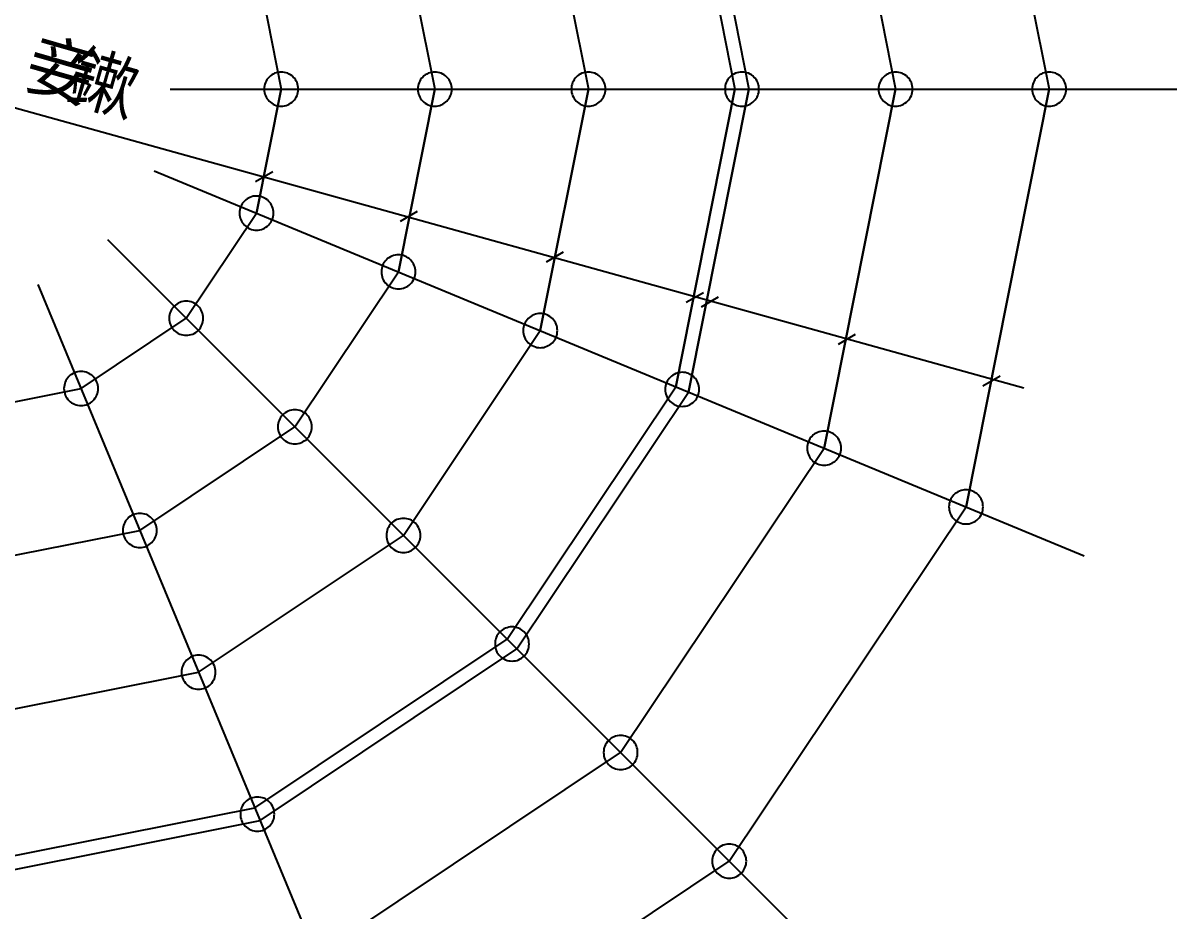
# Model space of a CAD drawing. Header units: metres. Extents: x 0 to 420, y 0 to 297.
# Drawn here: x 154.5 to 254.1, y 100.7 to 177.4 of the extents above; entities that cross this region are included whole.
import ezdxf

# ---------------------------------------------------------------- set-up
doc = ezdxf.new("R2010")
doc.units = ezdxf.units.M

msp = doc.modelspace()

# ---------------------------------------------------------------- linework, layer by layer
for p, q in [((235.92, 207.73), (243.09, 171.66)), ((223.67, 202.66), (229.84, 171.66)), ((210.87, 197.36), (215.98, 171.66)), ((211.98, 197.82), (217.18, 171.66)), ((199.18, 192.51), (203.33, 171.66)), ((186.93, 187.44), (190.07, 171.66)), ((174.69, 182.37), (176.82, 171.66)), ((140.91, 173.63), (240.91, 145.88)), ((167.22, 171.66), (254.12, 171.66)), ((174.69, 160.95), (176.82, 171.66)), ((176.82, 171.66), (174.69, 160.95)), ((186.93, 155.88), (190.07, 171.66)), ((190.07, 171.66), (186.93, 155.88)), ((199.18, 150.81), (203.33, 171.66)), ((203.33, 171.66), (199.18, 150.81)), ((210.87, 145.96), (215.98, 171.66)), ((215.98, 171.66), (210.87, 145.96)), ((211.98, 145.5), (217.18, 171.66)), ((217.18, 171.66), (211.98, 145.5)), ((223.67, 140.66), (229.84, 171.66)), ((229.84, 171.66), (223.67, 140.66)), ((235.92, 135.59), (243.09, 171.66)), ((243.09, 171.66), (235.92, 135.59)), ((165.85, 164.61), (246.11, 131.37)), ((176.1, 164.52), (174.6, 163.66)), ((168.62, 151.87), (174.69, 160.95)), ((188.56, 161.1), (187.07, 160.24)), ((161.83, 158.67), (223.28, 97.21)), ((201.16, 157.58), (199.67, 156.73)), ((177.99, 142.5), (186.93, 155.88)), ((155.82, 154.78), (189.13, 74.38)), ((155.82, 154.78), (189.13, 74.38)), ((213.27, 154.08), (211.78, 153.22)), ((214.54, 153.69), (213.05, 152.83)), ((159.54, 145.81), (168.62, 151.87)), ((187.37, 133.13), (199.18, 150.81)), ((226.36, 150.48), (224.87, 149.62)), ((238.86, 146.88), (237.37, 146.02)), ((148.83, 143.68), (159.54, 145.81)), ((196.31, 124.18), (210.87, 145.96)), ((197.16, 123.33), (211.98, 145.5)), ((164.61, 133.56), (177.99, 142.5)), ((206.11, 114.38), (223.67, 140.66)), ((215.48, 105.01), (235.92, 135.59)), ((148.83, 130.42), (164.61, 133.56)), ((169.69, 121.31), (187.37, 133.13)), ((174.53, 109.62), (196.31, 124.18)), ((174.99, 108.51), (197.16, 123.33)), ((148.83, 117.17), (169.69, 121.31)), ((179.83, 96.82), (206.11, 114.38)), ((148.83, 104.51), (174.53, 109.62)), ((148.83, 103.31), (174.99, 108.51)), ((184.9, 84.58), (215.48, 105.01))]:
    msp.add_line(p, q)
for points in [[(178.29, 171.66), (178.28, 171.8), (178.26, 171.95), (178.22, 172.09), (178.18, 172.22), (178.11, 172.35), (178.04, 172.48), (177.95, 172.59), (177.86, 172.7), (177.75, 172.8), (177.63, 172.88), (177.51, 172.96), (177.38, 173.02), (177.24, 173.07), (177.1, 173.1), (176.96, 173.13), (176.82, 173.13), (176.67, 173.13), (176.53, 173.1), (176.39, 173.07), (176.25, 173.02), (176.12, 172.96), (176, 172.88), (175.88, 172.8), (175.77, 172.7), (175.68, 172.59), (175.59, 172.48), (175.52, 172.35), (175.45, 172.22), (175.41, 172.09), (175.37, 171.95), (175.35, 171.8), (175.34, 171.66), (175.35, 171.52), (175.37, 171.37), (175.41, 171.23), (175.45, 171.1), (175.52, 170.97), (175.59, 170.84), (175.68, 170.73), (175.77, 170.62), (175.88, 170.52), (176, 170.44), (176.12, 170.36), (176.25, 170.3), (176.39, 170.25), (176.53, 170.22), (176.67, 170.19), (176.82, 170.19), (176.96, 170.19), (177.1, 170.22), (177.24, 170.25), (177.38, 170.3), (177.51, 170.36), (177.63, 170.44), (177.75, 170.52), (177.86, 170.62), (177.95, 170.73), (178.04, 170.84), (178.11, 170.97), (178.18, 171.1), (178.22, 171.23), (178.26, 171.37), (178.28, 171.52), (178.29, 171.66)], [(191.54, 171.66), (191.54, 171.8), (191.52, 171.95), (191.48, 172.09), (191.43, 172.22), (191.37, 172.35), (191.3, 172.48), (191.21, 172.59), (191.11, 172.7), (191.01, 172.8), (190.89, 172.88), (190.76, 172.96), (190.63, 173.02), (190.5, 173.07), (190.36, 173.1), (190.22, 173.13), (190.07, 173.13), (189.93, 173.13), (189.78, 173.1), (189.64, 173.07), (189.51, 173.02), (189.38, 172.96), (189.25, 172.88), (189.14, 172.8), (189.03, 172.7), (188.93, 172.59), (188.85, 172.48), (188.77, 172.35), (188.71, 172.22), (188.66, 172.09), (188.63, 171.95), (188.6, 171.8), (188.6, 171.66), (188.6, 171.52), (188.63, 171.37), (188.66, 171.23), (188.71, 171.1), (188.77, 170.97), (188.85, 170.84), (188.93, 170.73), (189.03, 170.62), (189.14, 170.52), (189.25, 170.44), (189.38, 170.36), (189.51, 170.3), (189.64, 170.25), (189.78, 170.22), (189.93, 170.19), (190.07, 170.19), (190.22, 170.19), (190.36, 170.22), (190.5, 170.25), (190.63, 170.3), (190.76, 170.36), (190.89, 170.44), (191.01, 170.52), (191.11, 170.62), (191.21, 170.73), (191.3, 170.84), (191.37, 170.97), (191.43, 171.1), (191.48, 171.23), (191.52, 171.37), (191.54, 171.52), (191.54, 171.66)], [(204.8, 171.66), (204.79, 171.8), (204.77, 171.95), (204.74, 172.09), (204.69, 172.22), (204.62, 172.35), (204.55, 172.48), (204.46, 172.59), (204.37, 172.7), (204.26, 172.8), (204.14, 172.88), (204.02, 172.96), (203.89, 173.02), (203.75, 173.07), (203.61, 173.1), (203.47, 173.13), (203.33, 173.13), (203.18, 173.13), (203.04, 173.1), (202.9, 173.07), (202.76, 173.02), (202.63, 172.96), (202.51, 172.88), (202.39, 172.8), (202.28, 172.7), (202.19, 172.59), (202.1, 172.48), (202.03, 172.35), (201.97, 172.22), (201.92, 172.09), (201.88, 171.95), (201.86, 171.8), (201.85, 171.66), (201.86, 171.52), (201.88, 171.37), (201.92, 171.23), (201.97, 171.1), (202.03, 170.97), (202.1, 170.84), (202.19, 170.73), (202.28, 170.62), (202.39, 170.52), (202.51, 170.44), (202.63, 170.36), (202.76, 170.3), (202.9, 170.25), (203.04, 170.22), (203.18, 170.19), (203.33, 170.19), (203.47, 170.19), (203.61, 170.22), (203.75, 170.25), (203.89, 170.3), (204.02, 170.36), (204.14, 170.44), (204.26, 170.52), (204.37, 170.62), (204.46, 170.73), (204.55, 170.84), (204.62, 170.97), (204.69, 171.1), (204.74, 171.23), (204.77, 171.37), (204.79, 171.52), (204.8, 171.66)], [(218.05, 171.66), (218.05, 171.8), (218.03, 171.95), (217.99, 172.09), (217.94, 172.22), (217.88, 172.35), (217.81, 172.48), (217.72, 172.59), (217.62, 172.7), (217.52, 172.8), (217.4, 172.88), (217.28, 172.96), (217.14, 173.02), (217.01, 173.07), (216.87, 173.1), (216.73, 173.13), (216.58, 173.13), (216.44, 173.13), (216.29, 173.1), (216.15, 173.07), (216.02, 173.02), (215.89, 172.96), (215.76, 172.88), (215.65, 172.8), (215.54, 172.7), (215.44, 172.59), (215.36, 172.48), (215.28, 172.35), (215.22, 172.22), (215.17, 172.09), (215.14, 171.95), (215.12, 171.8), (215.11, 171.66), (215.12, 171.52), (215.14, 171.37), (215.17, 171.23), (215.22, 171.1), (215.28, 170.97), (215.36, 170.84), (215.44, 170.73), (215.54, 170.62), (215.65, 170.52), (215.76, 170.44), (215.89, 170.36), (216.02, 170.3), (216.15, 170.25), (216.29, 170.22), (216.44, 170.19), (216.58, 170.19), (216.73, 170.19), (216.87, 170.22), (217.01, 170.25), (217.14, 170.3), (217.28, 170.36), (217.4, 170.44), (217.52, 170.52), (217.62, 170.62), (217.72, 170.73), (217.81, 170.84), (217.88, 170.97), (217.94, 171.1), (217.99, 171.23), (218.03, 171.37), (218.05, 171.52), (218.05, 171.66)], [(231.31, 171.66), (231.3, 171.8), (231.28, 171.95), (231.25, 172.09), (231.2, 172.22), (231.14, 172.35), (231.06, 172.48), (230.97, 172.59), (230.88, 172.7), (230.77, 172.8), (230.65, 172.88), (230.53, 172.96), (230.4, 173.02), (230.26, 173.07), (230.12, 173.1), (229.98, 173.13), (229.84, 173.13), (229.69, 173.13), (229.55, 173.1), (229.41, 173.07), (229.27, 173.02), (229.14, 172.96), (229.02, 172.88), (228.9, 172.8), (228.79, 172.7), (228.7, 172.59), (228.61, 172.48), (228.54, 172.35), (228.48, 172.22), (228.43, 172.09), (228.39, 171.95), (228.37, 171.8), (228.36, 171.66), (228.37, 171.52), (228.39, 171.37), (228.43, 171.23), (228.48, 171.1), (228.54, 170.97), (228.61, 170.84), (228.7, 170.73), (228.79, 170.62), (228.9, 170.52), (229.02, 170.44), (229.14, 170.36), (229.27, 170.3), (229.41, 170.25), (229.55, 170.22), (229.69, 170.19), (229.84, 170.19), (229.98, 170.19), (230.12, 170.22), (230.26, 170.25), (230.4, 170.3), (230.53, 170.36), (230.65, 170.44), (230.77, 170.52), (230.88, 170.62), (230.97, 170.73), (231.06, 170.84), (231.14, 170.97), (231.2, 171.1), (231.25, 171.23), (231.28, 171.37), (231.3, 171.52), (231.31, 171.66)], [(244.56, 171.66), (244.56, 171.8), (244.54, 171.95), (244.5, 172.09), (244.45, 172.22), (244.39, 172.35), (244.32, 172.48), (244.23, 172.59), (244.13, 172.7), (244.03, 172.8), (243.91, 172.88), (243.79, 172.96), (243.66, 173.02), (243.52, 173.07), (243.38, 173.1), (243.24, 173.13), (243.09, 173.13), (242.95, 173.13), (242.8, 173.1), (242.66, 173.07), (242.53, 173.02), (242.4, 172.96), (242.27, 172.88), (242.16, 172.8), (242.05, 172.7), (241.95, 172.59), (241.87, 172.48), (241.79, 172.35), (241.73, 172.22), (241.68, 172.09), (241.65, 171.95), (241.63, 171.8), (241.62, 171.66), (241.63, 171.52), (241.65, 171.37), (241.68, 171.23), (241.73, 171.1), (241.79, 170.97), (241.87, 170.84), (241.95, 170.73), (242.05, 170.62), (242.16, 170.52), (242.27, 170.44), (242.4, 170.36), (242.53, 170.3), (242.66, 170.25), (242.8, 170.22), (242.95, 170.19), (243.09, 170.19), (243.24, 170.19), (243.38, 170.22), (243.52, 170.25), (243.66, 170.3), (243.79, 170.36), (243.91, 170.44), (244.03, 170.52), (244.13, 170.62), (244.23, 170.73), (244.32, 170.84), (244.39, 170.97), (244.45, 171.1), (244.5, 171.23), (244.54, 171.37), (244.56, 171.52), (244.56, 171.66)], [(176.16, 160.95), (176.15, 161.1), (176.13, 161.24), (176.09, 161.38), (176.05, 161.51), (175.98, 161.65), (175.91, 161.77), (175.82, 161.89), (175.73, 161.99), (175.62, 162.09), (175.5, 162.18), (175.38, 162.25), (175.25, 162.31), (175.11, 162.36), (174.97, 162.4), (174.83, 162.42), (174.69, 162.42), (174.54, 162.42), (174.4, 162.4), (174.26, 162.36), (174.12, 162.31), (173.99, 162.25), (173.87, 162.18), (173.75, 162.09), (173.64, 161.99), (173.55, 161.89), (173.46, 161.77), (173.39, 161.65), (173.32, 161.51), (173.28, 161.38), (173.24, 161.24), (173.22, 161.1), (173.21, 160.95), (173.22, 160.81), (173.24, 160.66), (173.28, 160.52), (173.32, 160.39), (173.39, 160.26), (173.46, 160.13), (173.55, 160.02), (173.64, 159.91), (173.75, 159.81), (173.87, 159.73), (173.99, 159.65), (174.12, 159.59), (174.26, 159.54), (174.4, 159.51), (174.54, 159.49), (174.69, 159.48), (174.83, 159.49), (174.97, 159.51), (175.11, 159.54), (175.25, 159.59), (175.38, 159.65), (175.5, 159.73), (175.62, 159.81), (175.73, 159.91), (175.82, 160.02), (175.91, 160.13), (175.98, 160.26), (176.05, 160.39), (176.09, 160.52), (176.13, 160.66), (176.15, 160.81), (176.16, 160.95)], [(188.4, 155.88), (188.4, 156.02), (188.38, 156.17), (188.34, 156.31), (188.29, 156.44), (188.23, 156.57), (188.16, 156.7), (188.07, 156.81), (187.97, 156.92), (187.87, 157.02), (187.75, 157.1), (187.63, 157.18), (187.5, 157.24), (187.36, 157.29), (187.22, 157.32), (187.08, 157.34), (186.93, 157.35), (186.79, 157.34), (186.64, 157.32), (186.5, 157.29), (186.37, 157.24), (186.24, 157.18), (186.11, 157.1), (186, 157.02), (185.89, 156.92), (185.79, 156.81), (185.71, 156.7), (185.63, 156.57), (185.57, 156.44), (185.52, 156.31), (185.49, 156.17), (185.47, 156.02), (185.46, 155.88), (185.47, 155.73), (185.49, 155.59), (185.52, 155.45), (185.57, 155.31), (185.63, 155.18), (185.71, 155.06), (185.79, 154.94), (185.89, 154.84), (186, 154.74), (186.11, 154.65), (186.24, 154.58), (186.37, 154.52), (186.5, 154.47), (186.64, 154.43), (186.79, 154.41), (186.93, 154.41), (187.08, 154.41), (187.22, 154.43), (187.36, 154.47), (187.5, 154.52), (187.63, 154.58), (187.75, 154.65), (187.87, 154.74), (187.97, 154.84), (188.07, 154.94), (188.16, 155.06), (188.23, 155.18), (188.29, 155.31), (188.34, 155.45), (188.38, 155.59), (188.4, 155.73), (188.4, 155.88)], [(188.4, 155.88), (188.4, 156.02), (188.38, 156.17), (188.34, 156.31), (188.29, 156.44), (188.23, 156.57), (188.16, 156.7), (188.07, 156.81), (187.97, 156.92), (187.87, 157.02), (187.75, 157.1), (187.63, 157.18), (187.5, 157.24), (187.36, 157.29), (187.22, 157.32), (187.08, 157.34), (186.93, 157.35), (186.79, 157.34), (186.64, 157.32), (186.5, 157.29), (186.37, 157.24), (186.24, 157.18), (186.11, 157.1), (186, 157.02), (185.89, 156.92), (185.79, 156.81), (185.71, 156.7), (185.63, 156.57), (185.57, 156.44), (185.52, 156.31), (185.49, 156.17), (185.47, 156.02), (185.46, 155.88), (185.47, 155.73), (185.49, 155.59), (185.52, 155.45), (185.57, 155.31), (185.63, 155.18), (185.71, 155.06), (185.79, 154.94), (185.89, 154.84), (186, 154.74), (186.11, 154.65), (186.24, 154.58), (186.37, 154.52), (186.5, 154.47), (186.64, 154.43), (186.79, 154.41), (186.93, 154.41), (187.08, 154.41), (187.22, 154.43), (187.36, 154.47), (187.5, 154.52), (187.63, 154.58), (187.75, 154.65), (187.87, 154.74), (187.97, 154.84), (188.07, 154.94), (188.16, 155.06), (188.23, 155.18), (188.29, 155.31), (188.34, 155.45), (188.38, 155.59), (188.4, 155.73), (188.4, 155.88)], [(188.4, 155.88), (188.4, 156.02), (188.38, 156.17), (188.34, 156.31), (188.29, 156.44), (188.23, 156.57), (188.16, 156.7), (188.07, 156.81), (187.97, 156.92), (187.87, 157.02), (187.75, 157.1), (187.63, 157.18), (187.5, 157.24), (187.36, 157.29), (187.22, 157.32), (187.08, 157.34), (186.93, 157.35), (186.79, 157.34), (186.64, 157.32), (186.5, 157.29), (186.37, 157.24), (186.24, 157.18), (186.11, 157.1), (186, 157.02), (185.89, 156.92), (185.79, 156.81), (185.71, 156.7), (185.63, 156.57), (185.57, 156.44), (185.52, 156.31), (185.49, 156.17), (185.47, 156.02), (185.46, 155.88), (185.47, 155.73), (185.49, 155.59), (185.52, 155.45), (185.57, 155.31), (185.63, 155.18), (185.71, 155.06), (185.79, 154.94), (185.89, 154.84), (186, 154.74), (186.11, 154.65), (186.24, 154.58), (186.37, 154.52), (186.5, 154.47), (186.64, 154.43), (186.79, 154.41), (186.93, 154.41), (187.08, 154.41), (187.22, 154.43), (187.36, 154.47), (187.5, 154.52), (187.63, 154.58), (187.75, 154.65), (187.87, 154.74), (187.97, 154.84), (188.07, 154.94), (188.16, 155.06), (188.23, 155.18), (188.29, 155.31), (188.34, 155.45), (188.38, 155.59), (188.4, 155.73), (188.4, 155.88)], [(170.09, 151.87), (170.09, 152.02), (170.06, 152.16), (170.03, 152.3), (169.98, 152.44), (169.92, 152.57), (169.84, 152.69), (169.76, 152.81), (169.66, 152.91), (169.55, 153.01), (169.44, 153.1), (169.31, 153.17), (169.18, 153.23), (169.05, 153.28), (168.91, 153.32), (168.76, 153.34), (168.62, 153.35), (168.48, 153.34), (168.33, 153.32), (168.19, 153.28), (168.06, 153.23), (167.93, 153.17), (167.8, 153.1), (167.69, 153.01), (167.58, 152.91), (167.48, 152.81), (167.39, 152.69), (167.32, 152.57), (167.26, 152.44), (167.21, 152.3), (167.17, 152.16), (167.15, 152.02), (167.15, 151.87), (167.15, 151.73), (167.17, 151.59), (167.21, 151.44), (167.26, 151.31), (167.32, 151.18), (167.39, 151.05), (167.48, 150.94), (167.58, 150.83), (167.69, 150.73), (167.8, 150.65), (167.93, 150.57), (168.06, 150.51), (168.19, 150.46), (168.33, 150.43), (168.48, 150.41), (168.62, 150.4), (168.76, 150.41), (168.91, 150.43), (169.05, 150.46), (169.18, 150.51), (169.31, 150.57), (169.44, 150.65), (169.55, 150.73), (169.66, 150.83), (169.76, 150.94), (169.84, 151.05), (169.92, 151.18), (169.98, 151.31), (170.03, 151.44), (170.06, 151.59), (170.09, 151.73), (170.09, 151.87)], [(200.65, 150.81), (200.64, 150.95), (200.62, 151.09), (200.59, 151.23), (200.54, 151.37), (200.48, 151.5), (200.4, 151.62), (200.32, 151.74), (200.22, 151.85), (200.11, 151.94), (200, 152.03), (199.87, 152.1), (199.74, 152.17), (199.61, 152.22), (199.47, 152.25), (199.32, 152.27), (199.18, 152.28), (199.03, 152.27), (198.89, 152.25), (198.75, 152.22), (198.61, 152.17), (198.48, 152.1), (198.36, 152.03), (198.24, 151.94), (198.14, 151.85), (198.04, 151.74), (197.95, 151.62), (197.88, 151.5), (197.82, 151.37), (197.77, 151.23), (197.73, 151.09), (197.71, 150.95), (197.7, 150.81), (197.71, 150.66), (197.73, 150.52), (197.77, 150.38), (197.82, 150.24), (197.88, 150.11), (197.95, 149.99), (198.04, 149.87), (198.14, 149.76), (198.24, 149.67), (198.36, 149.58), (198.48, 149.51), (198.61, 149.45), (198.75, 149.4), (198.89, 149.36), (199.03, 149.34), (199.18, 149.33), (199.32, 149.34), (199.47, 149.36), (199.61, 149.4), (199.74, 149.45), (199.87, 149.51), (200, 149.58), (200.11, 149.67), (200.22, 149.76), (200.32, 149.87), (200.4, 149.99), (200.48, 150.11), (200.54, 150.24), (200.59, 150.38), (200.62, 150.52), (200.64, 150.66), (200.65, 150.81)], [(200.65, 150.81), (200.64, 150.95), (200.62, 151.09), (200.59, 151.23), (200.54, 151.37), (200.48, 151.5), (200.4, 151.62), (200.32, 151.74), (200.22, 151.85), (200.11, 151.94), (200, 152.03), (199.87, 152.1), (199.74, 152.17), (199.61, 152.22), (199.47, 152.25), (199.32, 152.27), (199.18, 152.28), (199.03, 152.27), (198.89, 152.25), (198.75, 152.22), (198.61, 152.17), (198.48, 152.1), (198.36, 152.03), (198.24, 151.94), (198.14, 151.85), (198.04, 151.74), (197.95, 151.62), (197.88, 151.5), (197.82, 151.37), (197.77, 151.23), (197.73, 151.09), (197.71, 150.95), (197.7, 150.81), (197.71, 150.66), (197.73, 150.52), (197.77, 150.38), (197.82, 150.24), (197.88, 150.11), (197.95, 149.99), (198.04, 149.87), (198.14, 149.76), (198.24, 149.67), (198.36, 149.58), (198.48, 149.51), (198.61, 149.45), (198.75, 149.4), (198.89, 149.36), (199.03, 149.34), (199.18, 149.33), (199.32, 149.34), (199.47, 149.36), (199.61, 149.4), (199.74, 149.45), (199.87, 149.51), (200, 149.58), (200.11, 149.67), (200.22, 149.76), (200.32, 149.87), (200.4, 149.99), (200.48, 150.11), (200.54, 150.24), (200.59, 150.38), (200.62, 150.52), (200.64, 150.66), (200.65, 150.81)], [(161.01, 145.81), (161.01, 145.95), (160.99, 146.09), (160.95, 146.23), (160.9, 146.37), (160.84, 146.5), (160.77, 146.62), (160.68, 146.74), (160.58, 146.85), (160.48, 146.95), (160.36, 147.03), (160.24, 147.11), (160.1, 147.17), (159.97, 147.22), (159.83, 147.25), (159.69, 147.27), (159.54, 147.28), (159.4, 147.27), (159.25, 147.25), (159.11, 147.22), (158.98, 147.17), (158.85, 147.11), (158.72, 147.03), (158.61, 146.95), (158.5, 146.85), (158.4, 146.74), (158.32, 146.62), (158.24, 146.5), (158.18, 146.37), (158.13, 146.23), (158.1, 146.09), (158.08, 145.95), (158.07, 145.81), (158.08, 145.66), (158.1, 145.52), (158.13, 145.38), (158.18, 145.24), (158.24, 145.11), (158.32, 144.99), (158.4, 144.87), (158.5, 144.77), (158.61, 144.67), (158.72, 144.58), (158.85, 144.51), (158.98, 144.45), (159.11, 144.4), (159.25, 144.36), (159.4, 144.34), (159.54, 144.33), (159.69, 144.34), (159.83, 144.36), (159.97, 144.4), (160.1, 144.45), (160.24, 144.51), (160.36, 144.58), (160.48, 144.67), (160.58, 144.77), (160.68, 144.87), (160.77, 144.99), (160.84, 145.11), (160.9, 145.24), (160.95, 145.38), (160.99, 145.52), (161.01, 145.66), (161.01, 145.81)], [(161.01, 145.81), (161.01, 145.95), (160.99, 146.09), (160.95, 146.23), (160.9, 146.37), (160.84, 146.5), (160.77, 146.62), (160.68, 146.74), (160.58, 146.85), (160.48, 146.95), (160.36, 147.03), (160.24, 147.11), (160.1, 147.17), (159.97, 147.22), (159.83, 147.25), (159.69, 147.27), (159.54, 147.28), (159.4, 147.27), (159.25, 147.25), (159.11, 147.22), (158.98, 147.17), (158.85, 147.11), (158.72, 147.03), (158.61, 146.95), (158.5, 146.85), (158.4, 146.74), (158.32, 146.62), (158.24, 146.5), (158.18, 146.37), (158.13, 146.23), (158.1, 146.09), (158.08, 145.95), (158.07, 145.81), (158.08, 145.66), (158.1, 145.52), (158.13, 145.38), (158.18, 145.24), (158.24, 145.11), (158.32, 144.99), (158.4, 144.87), (158.5, 144.77), (158.61, 144.67), (158.72, 144.58), (158.85, 144.51), (158.98, 144.45), (159.11, 144.4), (159.25, 144.36), (159.4, 144.34), (159.54, 144.33), (159.69, 144.34), (159.83, 144.36), (159.97, 144.4), (160.1, 144.45), (160.24, 144.51), (160.36, 144.58), (160.48, 144.67), (160.58, 144.77), (160.68, 144.87), (160.77, 144.99), (160.84, 145.11), (160.9, 145.24), (160.95, 145.38), (160.99, 145.52), (161.01, 145.66), (161.01, 145.81)], [(212.9, 145.73), (212.89, 145.88), (212.87, 146.02), (212.83, 146.16), (212.78, 146.3), (212.72, 146.43), (212.65, 146.55), (212.56, 146.67), (212.47, 146.77), (212.36, 146.87), (212.24, 146.96), (212.12, 147.03), (211.99, 147.09), (211.85, 147.14), (211.71, 147.18), (211.57, 147.2), (211.42, 147.21), (211.28, 147.2), (211.14, 147.18), (211, 147.14), (210.86, 147.09), (210.73, 147.03), (210.61, 146.96), (210.49, 146.87), (210.38, 146.77), (210.29, 146.67), (210.2, 146.55), (210.13, 146.43), (210.06, 146.3), (210.01, 146.16), (209.98, 146.02), (209.96, 145.88), (209.95, 145.73), (209.96, 145.59), (209.98, 145.45), (210.01, 145.31), (210.06, 145.17), (210.13, 145.04), (210.2, 144.92), (210.29, 144.8), (210.38, 144.69), (210.49, 144.59), (210.61, 144.51), (210.73, 144.43), (210.86, 144.37), (211, 144.32), (211.14, 144.29), (211.28, 144.27), (211.42, 144.26), (211.57, 144.27), (211.71, 144.29), (211.85, 144.32), (211.99, 144.37), (212.12, 144.43), (212.24, 144.51), (212.36, 144.59), (212.47, 144.69), (212.56, 144.8), (212.65, 144.92), (212.72, 145.04), (212.78, 145.17), (212.83, 145.31), (212.87, 145.45), (212.89, 145.59), (212.9, 145.73)], [(179.47, 142.5), (179.46, 142.64), (179.44, 142.79), (179.4, 142.93), (179.35, 143.06), (179.29, 143.19), (179.22, 143.32), (179.13, 143.43), (179.03, 143.54), (178.93, 143.64), (178.81, 143.72), (178.69, 143.8), (178.56, 143.86), (178.42, 143.91), (178.28, 143.94), (178.14, 143.97), (177.99, 143.97), (177.85, 143.97), (177.7, 143.94), (177.56, 143.91), (177.43, 143.86), (177.3, 143.8), (177.17, 143.72), (177.06, 143.64), (176.95, 143.54), (176.85, 143.43), (176.77, 143.32), (176.69, 143.19), (176.63, 143.06), (176.58, 142.93), (176.55, 142.79), (176.53, 142.64), (176.52, 142.5), (176.53, 142.36), (176.55, 142.21), (176.58, 142.07), (176.63, 141.94), (176.69, 141.81), (176.77, 141.68), (176.85, 141.57), (176.95, 141.46), (177.06, 141.36), (177.17, 141.28), (177.3, 141.2), (177.43, 141.14), (177.56, 141.09), (177.7, 141.06), (177.85, 141.03), (177.99, 141.03), (178.14, 141.03), (178.28, 141.06), (178.42, 141.09), (178.56, 141.14), (178.69, 141.2), (178.81, 141.28), (178.93, 141.36), (179.03, 141.46), (179.13, 141.57), (179.22, 141.68), (179.29, 141.81), (179.35, 141.94), (179.4, 142.07), (179.44, 142.21), (179.46, 142.36), (179.47, 142.5)], [(179.47, 142.5), (179.46, 142.64), (179.44, 142.79), (179.4, 142.93), (179.35, 143.06), (179.29, 143.19), (179.22, 143.32), (179.13, 143.43), (179.03, 143.54), (178.93, 143.64), (178.81, 143.72), (178.69, 143.8), (178.56, 143.86), (178.42, 143.91), (178.28, 143.94), (178.14, 143.97), (177.99, 143.97), (177.85, 143.97), (177.7, 143.94), (177.56, 143.91), (177.43, 143.86), (177.3, 143.8), (177.17, 143.72), (177.06, 143.64), (176.95, 143.54), (176.85, 143.43), (176.77, 143.32), (176.69, 143.19), (176.63, 143.06), (176.58, 142.93), (176.55, 142.79), (176.53, 142.64), (176.52, 142.5), (176.53, 142.36), (176.55, 142.21), (176.58, 142.07), (176.63, 141.94), (176.69, 141.81), (176.77, 141.68), (176.85, 141.57), (176.95, 141.46), (177.06, 141.36), (177.17, 141.28), (177.3, 141.2), (177.43, 141.14), (177.56, 141.09), (177.7, 141.06), (177.85, 141.03), (177.99, 141.03), (178.14, 141.03), (178.28, 141.06), (178.42, 141.09), (178.56, 141.14), (178.69, 141.2), (178.81, 141.28), (178.93, 141.36), (179.03, 141.46), (179.13, 141.57), (179.22, 141.68), (179.29, 141.81), (179.35, 141.94), (179.4, 142.07), (179.44, 142.21), (179.46, 142.36), (179.47, 142.5)], [(179.47, 142.5), (179.46, 142.64), (179.44, 142.79), (179.4, 142.93), (179.35, 143.06), (179.29, 143.19), (179.22, 143.32), (179.13, 143.43), (179.03, 143.54), (178.93, 143.64), (178.81, 143.72), (178.69, 143.8), (178.56, 143.86), (178.42, 143.91), (178.28, 143.94), (178.14, 143.97), (177.99, 143.97), (177.85, 143.97), (177.7, 143.94), (177.56, 143.91), (177.43, 143.86), (177.3, 143.8), (177.17, 143.72), (177.06, 143.64), (176.95, 143.54), (176.85, 143.43), (176.77, 143.32), (176.69, 143.19), (176.63, 143.06), (176.58, 142.93), (176.55, 142.79), (176.53, 142.64), (176.52, 142.5), (176.53, 142.36), (176.55, 142.21), (176.58, 142.07), (176.63, 141.94), (176.69, 141.81), (176.77, 141.68), (176.85, 141.57), (176.95, 141.46), (177.06, 141.36), (177.17, 141.28), (177.3, 141.2), (177.43, 141.14), (177.56, 141.09), (177.7, 141.06), (177.85, 141.03), (177.99, 141.03), (178.14, 141.03), (178.28, 141.06), (178.42, 141.09), (178.56, 141.14), (178.69, 141.2), (178.81, 141.28), (178.93, 141.36), (179.03, 141.46), (179.13, 141.57), (179.22, 141.68), (179.29, 141.81), (179.35, 141.94), (179.4, 142.07), (179.44, 142.21), (179.46, 142.36), (179.47, 142.5)], [(225.14, 140.66), (225.14, 140.81), (225.11, 140.95), (225.08, 141.09), (225.03, 141.22), (224.97, 141.36), (224.89, 141.48), (224.81, 141.6), (224.71, 141.7), (224.6, 141.8), (224.49, 141.89), (224.36, 141.96), (224.23, 142.02), (224.1, 142.07), (223.96, 142.11), (223.81, 142.13), (223.67, 142.13), (223.53, 142.13), (223.38, 142.11), (223.24, 142.07), (223.11, 142.02), (222.98, 141.96), (222.85, 141.89), (222.74, 141.8), (222.63, 141.7), (222.53, 141.6), (222.45, 141.48), (222.37, 141.36), (222.31, 141.22), (222.26, 141.09), (222.23, 140.95), (222.2, 140.81), (222.2, 140.66), (222.2, 140.52), (222.23, 140.37), (222.26, 140.23), (222.31, 140.1), (222.37, 139.97), (222.45, 139.84), (222.53, 139.73), (222.63, 139.62), (222.74, 139.52), (222.85, 139.44), (222.98, 139.36), (223.11, 139.3), (223.24, 139.25), (223.38, 139.22), (223.53, 139.2), (223.67, 139.19), (223.81, 139.2), (223.96, 139.22), (224.1, 139.25), (224.23, 139.3), (224.36, 139.36), (224.49, 139.44), (224.6, 139.52), (224.71, 139.62), (224.81, 139.73), (224.89, 139.84), (224.97, 139.97), (225.03, 140.1), (225.08, 140.23), (225.11, 140.37), (225.14, 140.52), (225.14, 140.66)], [(237.39, 135.59), (237.38, 135.73), (237.36, 135.88), (237.33, 136.02), (237.28, 136.15), (237.22, 136.28), (237.14, 136.41), (237.05, 136.52), (236.96, 136.63), (236.85, 136.73), (236.73, 136.81), (236.61, 136.89), (236.48, 136.95), (236.34, 137), (236.2, 137.03), (236.06, 137.05), (235.92, 137.06), (235.77, 137.05), (235.63, 137.03), (235.49, 137), (235.35, 136.95), (235.22, 136.89), (235.1, 136.81), (234.98, 136.73), (234.87, 136.63), (234.78, 136.52), (234.69, 136.41), (234.62, 136.28), (234.56, 136.15), (234.51, 136.02), (234.47, 135.88), (234.45, 135.73), (234.44, 135.59), (234.45, 135.44), (234.47, 135.3), (234.51, 135.16), (234.56, 135.02), (234.62, 134.89), (234.69, 134.77), (234.78, 134.65), (234.87, 134.55), (234.98, 134.45), (235.1, 134.36), (235.22, 134.29), (235.35, 134.23), (235.49, 134.18), (235.63, 134.14), (235.77, 134.12), (235.92, 134.12), (236.06, 134.12), (236.2, 134.14), (236.34, 134.18), (236.48, 134.23), (236.61, 134.29), (236.73, 134.36), (236.85, 134.45), (236.96, 134.55), (237.05, 134.65), (237.14, 134.77), (237.22, 134.89), (237.28, 135.02), (237.33, 135.16), (237.36, 135.3), (237.38, 135.44), (237.39, 135.59)], [(166.09, 133.56), (166.08, 133.7), (166.06, 133.85), (166.02, 133.99), (165.97, 134.12), (165.91, 134.25), (165.84, 134.38), (165.75, 134.49), (165.65, 134.6), (165.55, 134.7), (165.43, 134.78), (165.31, 134.86), (165.18, 134.92), (165.04, 134.97), (164.9, 135), (164.76, 135.03), (164.61, 135.03), (164.47, 135.03), (164.33, 135), (164.19, 134.97), (164.05, 134.92), (163.92, 134.86), (163.8, 134.78), (163.68, 134.7), (163.57, 134.6), (163.48, 134.49), (163.39, 134.38), (163.31, 134.25), (163.25, 134.12), (163.2, 133.99), (163.17, 133.85), (163.15, 133.7), (163.14, 133.56), (163.15, 133.42), (163.17, 133.27), (163.2, 133.13), (163.25, 133), (163.31, 132.87), (163.39, 132.74), (163.48, 132.63), (163.57, 132.52), (163.68, 132.42), (163.8, 132.34), (163.92, 132.26), (164.05, 132.2), (164.19, 132.15), (164.33, 132.12), (164.47, 132.09), (164.61, 132.09), (164.76, 132.09), (164.9, 132.12), (165.04, 132.15), (165.18, 132.2), (165.31, 132.26), (165.43, 132.34), (165.55, 132.42), (165.65, 132.52), (165.75, 132.63), (165.84, 132.74), (165.91, 132.87), (165.97, 133), (166.02, 133.13), (166.06, 133.27), (166.08, 133.42), (166.09, 133.56)], [(166.09, 133.56), (166.08, 133.7), (166.06, 133.85), (166.02, 133.99), (165.97, 134.12), (165.91, 134.25), (165.84, 134.38), (165.75, 134.49), (165.65, 134.6), (165.55, 134.7), (165.43, 134.78), (165.31, 134.86), (165.18, 134.92), (165.04, 134.97), (164.9, 135), (164.76, 135.03), (164.61, 135.03), (164.47, 135.03), (164.33, 135), (164.19, 134.97), (164.05, 134.92), (163.92, 134.86), (163.8, 134.78), (163.68, 134.7), (163.57, 134.6), (163.48, 134.49), (163.39, 134.38), (163.31, 134.25), (163.25, 134.12), (163.2, 133.99), (163.17, 133.85), (163.15, 133.7), (163.14, 133.56), (163.15, 133.42), (163.17, 133.27), (163.2, 133.13), (163.25, 133), (163.31, 132.87), (163.39, 132.74), (163.48, 132.63), (163.57, 132.52), (163.68, 132.42), (163.8, 132.34), (163.92, 132.26), (164.05, 132.2), (164.19, 132.15), (164.33, 132.12), (164.47, 132.09), (164.61, 132.09), (164.76, 132.09), (164.9, 132.12), (165.04, 132.15), (165.18, 132.2), (165.31, 132.26), (165.43, 132.34), (165.55, 132.42), (165.65, 132.52), (165.75, 132.63), (165.84, 132.74), (165.91, 132.87), (165.97, 133), (166.02, 133.13), (166.06, 133.27), (166.08, 133.42), (166.09, 133.56)], [(166.09, 133.56), (166.08, 133.7), (166.06, 133.85), (166.02, 133.99), (165.97, 134.12), (165.91, 134.25), (165.84, 134.38), (165.75, 134.49), (165.65, 134.6), (165.55, 134.7), (165.43, 134.78), (165.31, 134.86), (165.18, 134.92), (165.04, 134.97), (164.9, 135), (164.76, 135.03), (164.61, 135.03), (164.47, 135.03), (164.33, 135), (164.19, 134.97), (164.05, 134.92), (163.92, 134.86), (163.8, 134.78), (163.68, 134.7), (163.57, 134.6), (163.48, 134.49), (163.39, 134.38), (163.31, 134.25), (163.25, 134.12), (163.2, 133.99), (163.17, 133.85), (163.15, 133.7), (163.14, 133.56), (163.15, 133.42), (163.17, 133.27), (163.2, 133.13), (163.25, 133), (163.31, 132.87), (163.39, 132.74), (163.48, 132.63), (163.57, 132.52), (163.68, 132.42), (163.8, 132.34), (163.92, 132.26), (164.05, 132.2), (164.19, 132.15), (164.33, 132.12), (164.47, 132.09), (164.61, 132.09), (164.76, 132.09), (164.9, 132.12), (165.04, 132.15), (165.18, 132.2), (165.31, 132.26), (165.43, 132.34), (165.55, 132.42), (165.65, 132.52), (165.75, 132.63), (165.84, 132.74), (165.91, 132.87), (165.97, 133), (166.02, 133.13), (166.06, 133.27), (166.08, 133.42), (166.09, 133.56)], [(166.09, 133.56), (166.08, 133.7), (166.06, 133.85), (166.02, 133.99), (165.97, 134.12), (165.91, 134.25), (165.84, 134.38), (165.75, 134.49), (165.65, 134.6), (165.55, 134.7), (165.43, 134.78), (165.31, 134.86), (165.18, 134.92), (165.04, 134.97), (164.9, 135), (164.76, 135.03), (164.61, 135.03), (164.47, 135.03), (164.33, 135), (164.19, 134.97), (164.05, 134.92), (163.92, 134.86), (163.8, 134.78), (163.68, 134.7), (163.57, 134.6), (163.48, 134.49), (163.39, 134.38), (163.31, 134.25), (163.25, 134.12), (163.2, 133.99), (163.17, 133.85), (163.15, 133.7), (163.14, 133.56), (163.15, 133.42), (163.17, 133.27), (163.2, 133.13), (163.25, 133), (163.31, 132.87), (163.39, 132.74), (163.48, 132.63), (163.57, 132.52), (163.68, 132.42), (163.8, 132.34), (163.92, 132.26), (164.05, 132.2), (164.19, 132.15), (164.33, 132.12), (164.47, 132.09), (164.61, 132.09), (164.76, 132.09), (164.9, 132.12), (165.04, 132.15), (165.18, 132.2), (165.31, 132.26), (165.43, 132.34), (165.55, 132.42), (165.65, 132.52), (165.75, 132.63), (165.84, 132.74), (165.91, 132.87), (165.97, 133), (166.02, 133.13), (166.06, 133.27), (166.08, 133.42), (166.09, 133.56)], [(166.09, 133.56), (166.08, 133.7), (166.06, 133.85), (166.02, 133.99), (165.97, 134.12), (165.91, 134.25), (165.84, 134.38), (165.75, 134.49), (165.65, 134.6), (165.55, 134.7), (165.43, 134.78), (165.31, 134.86), (165.18, 134.92), (165.04, 134.97), (164.9, 135), (164.76, 135.03), (164.61, 135.03), (164.47, 135.03), (164.33, 135), (164.19, 134.97), (164.05, 134.92), (163.92, 134.86), (163.8, 134.78), (163.68, 134.7), (163.57, 134.6), (163.48, 134.49), (163.39, 134.38), (163.31, 134.25), (163.25, 134.12), (163.2, 133.99), (163.17, 133.85), (163.15, 133.7), (163.14, 133.56), (163.15, 133.42), (163.17, 133.27), (163.2, 133.13), (163.25, 133), (163.31, 132.87), (163.39, 132.74), (163.48, 132.63), (163.57, 132.52), (163.68, 132.42), (163.8, 132.34), (163.92, 132.26), (164.05, 132.2), (164.19, 132.15), (164.33, 132.12), (164.47, 132.09), (164.61, 132.09), (164.76, 132.09), (164.9, 132.12), (165.04, 132.15), (165.18, 132.2), (165.31, 132.26), (165.43, 132.34), (165.55, 132.42), (165.65, 132.52), (165.75, 132.63), (165.84, 132.74), (165.91, 132.87), (165.97, 133), (166.02, 133.13), (166.06, 133.27), (166.08, 133.42), (166.09, 133.56)], [(166.09, 133.56), (166.08, 133.7), (166.06, 133.85), (166.02, 133.99), (165.97, 134.12), (165.91, 134.25), (165.84, 134.38), (165.75, 134.49), (165.65, 134.6), (165.55, 134.7), (165.43, 134.78), (165.31, 134.86), (165.18, 134.92), (165.04, 134.97), (164.9, 135), (164.76, 135.03), (164.61, 135.03), (164.47, 135.03), (164.33, 135), (164.19, 134.97), (164.05, 134.92), (163.92, 134.86), (163.8, 134.78), (163.68, 134.7), (163.57, 134.6), (163.48, 134.49), (163.39, 134.38), (163.31, 134.25), (163.25, 134.12), (163.2, 133.99), (163.17, 133.85), (163.15, 133.7), (163.14, 133.56), (163.15, 133.42), (163.17, 133.27), (163.2, 133.13), (163.25, 133), (163.31, 132.87), (163.39, 132.74), (163.48, 132.63), (163.57, 132.52), (163.68, 132.42), (163.8, 132.34), (163.92, 132.26), (164.05, 132.2), (164.19, 132.15), (164.33, 132.12), (164.47, 132.09), (164.61, 132.09), (164.76, 132.09), (164.9, 132.12), (165.04, 132.15), (165.18, 132.2), (165.31, 132.26), (165.43, 132.34), (165.55, 132.42), (165.65, 132.52), (165.75, 132.63), (165.84, 132.74), (165.91, 132.87), (165.97, 133), (166.02, 133.13), (166.06, 133.27), (166.08, 133.42), (166.09, 133.56)], [(188.84, 133.13), (188.83, 133.27), (188.81, 133.41), (188.77, 133.55), (188.73, 133.69), (188.66, 133.82), (188.59, 133.95), (188.5, 134.06), (188.41, 134.17), (188.3, 134.27), (188.18, 134.35), (188.06, 134.43), (187.93, 134.49), (187.79, 134.54), (187.65, 134.57), (187.51, 134.59), (187.37, 134.6), (187.22, 134.59), (187.08, 134.57), (186.94, 134.54), (186.8, 134.49), (186.67, 134.43), (186.55, 134.35), (186.43, 134.27), (186.32, 134.17), (186.23, 134.06), (186.14, 133.95), (186.07, 133.82), (186, 133.69), (185.96, 133.55), (185.92, 133.41), (185.9, 133.27), (185.89, 133.13), (185.9, 132.98), (185.92, 132.84), (185.96, 132.7), (186, 132.56), (186.07, 132.43), (186.14, 132.31), (186.23, 132.19), (186.32, 132.09), (186.43, 131.99), (186.55, 131.9), (186.67, 131.83), (186.8, 131.77), (186.94, 131.72), (187.08, 131.68), (187.22, 131.66), (187.37, 131.65), (187.51, 131.66), (187.65, 131.68), (187.79, 131.72), (187.93, 131.77), (188.06, 131.83), (188.18, 131.9), (188.3, 131.99), (188.41, 132.09), (188.5, 132.19), (188.59, 132.31), (188.66, 132.43), (188.73, 132.56), (188.77, 132.7), (188.81, 132.84), (188.83, 132.98), (188.84, 133.13)], [(188.84, 133.13), (188.83, 133.27), (188.81, 133.41), (188.77, 133.55), (188.73, 133.69), (188.66, 133.82), (188.59, 133.95), (188.5, 134.06), (188.41, 134.17), (188.3, 134.27), (188.18, 134.35), (188.06, 134.43), (187.93, 134.49), (187.79, 134.54), (187.65, 134.57), (187.51, 134.59), (187.37, 134.6), (187.22, 134.59), (187.08, 134.57), (186.94, 134.54), (186.8, 134.49), (186.67, 134.43), (186.55, 134.35), (186.43, 134.27), (186.32, 134.17), (186.23, 134.06), (186.14, 133.95), (186.07, 133.82), (186, 133.69), (185.96, 133.55), (185.92, 133.41), (185.9, 133.27), (185.89, 133.13), (185.9, 132.98), (185.92, 132.84), (185.96, 132.7), (186, 132.56), (186.07, 132.43), (186.14, 132.31), (186.23, 132.19), (186.32, 132.09), (186.43, 131.99), (186.55, 131.9), (186.67, 131.83), (186.8, 131.77), (186.94, 131.72), (187.08, 131.68), (187.22, 131.66), (187.37, 131.65), (187.51, 131.66), (187.65, 131.68), (187.79, 131.72), (187.93, 131.77), (188.06, 131.83), (188.18, 131.9), (188.3, 131.99), (188.41, 132.09), (188.5, 132.19), (188.59, 132.31), (188.66, 132.43), (188.73, 132.56), (188.77, 132.7), (188.81, 132.84), (188.83, 132.98), (188.84, 133.13)], [(198.21, 123.75), (198.2, 123.9), (198.18, 124.04), (198.15, 124.18), (198.1, 124.32), (198.04, 124.45), (197.96, 124.57), (197.88, 124.69), (197.78, 124.8), (197.67, 124.89), (197.56, 124.98), (197.43, 125.05), (197.3, 125.11), (197.17, 125.16), (197.03, 125.2), (196.88, 125.22), (196.74, 125.23), (196.59, 125.22), (196.45, 125.2), (196.31, 125.16), (196.17, 125.11), (196.04, 125.05), (195.92, 124.98), (195.8, 124.89), (195.7, 124.8), (195.6, 124.69), (195.51, 124.57), (195.44, 124.45), (195.38, 124.32), (195.33, 124.18), (195.29, 124.04), (195.27, 123.9), (195.27, 123.75), (195.27, 123.61), (195.29, 123.47), (195.33, 123.33), (195.38, 123.19), (195.44, 123.06), (195.51, 122.94), (195.6, 122.82), (195.7, 122.71), (195.8, 122.62), (195.92, 122.53), (196.04, 122.46), (196.17, 122.39), (196.31, 122.34), (196.45, 122.31), (196.59, 122.29), (196.74, 122.28), (196.88, 122.29), (197.03, 122.31), (197.17, 122.34), (197.3, 122.39), (197.43, 122.46), (197.56, 122.53), (197.67, 122.62), (197.78, 122.71), (197.88, 122.82), (197.96, 122.94), (198.04, 123.06), (198.1, 123.19), (198.15, 123.33), (198.18, 123.47), (198.2, 123.61), (198.21, 123.75)], [(171.16, 121.31), (171.15, 121.46), (171.13, 121.6), (171.1, 121.74), (171.05, 121.88), (170.98, 122.01), (170.91, 122.13), (170.82, 122.25), (170.73, 122.36), (170.62, 122.45), (170.5, 122.54), (170.38, 122.61), (170.25, 122.67), (170.11, 122.72), (169.97, 122.76), (169.83, 122.78), (169.69, 122.79), (169.54, 122.78), (169.4, 122.76), (169.26, 122.72), (169.12, 122.67), (168.99, 122.61), (168.87, 122.54), (168.75, 122.45), (168.64, 122.36), (168.55, 122.25), (168.46, 122.13), (168.39, 122.01), (168.33, 121.88), (168.28, 121.74), (168.24, 121.6), (168.22, 121.46), (168.21, 121.31), (168.22, 121.17), (168.24, 121.03), (168.28, 120.89), (168.33, 120.75), (168.39, 120.62), (168.46, 120.5), (168.55, 120.38), (168.64, 120.27), (168.75, 120.18), (168.87, 120.09), (168.99, 120.02), (169.12, 119.95), (169.26, 119.9), (169.4, 119.87), (169.54, 119.85), (169.69, 119.84), (169.83, 119.85), (169.97, 119.87), (170.11, 119.9), (170.25, 119.95), (170.38, 120.02), (170.5, 120.09), (170.62, 120.18), (170.73, 120.27), (170.82, 120.38), (170.91, 120.5), (170.98, 120.62), (171.05, 120.75), (171.1, 120.89), (171.13, 121.03), (171.15, 121.17), (171.16, 121.31)], [(171.16, 121.31), (171.15, 121.46), (171.13, 121.6), (171.1, 121.74), (171.05, 121.88), (170.98, 122.01), (170.91, 122.13), (170.82, 122.25), (170.73, 122.36), (170.62, 122.45), (170.5, 122.54), (170.38, 122.61), (170.25, 122.67), (170.11, 122.72), (169.97, 122.76), (169.83, 122.78), (169.69, 122.79), (169.54, 122.78), (169.4, 122.76), (169.26, 122.72), (169.12, 122.67), (168.99, 122.61), (168.87, 122.54), (168.75, 122.45), (168.64, 122.36), (168.55, 122.25), (168.46, 122.13), (168.39, 122.01), (168.33, 121.88), (168.28, 121.74), (168.24, 121.6), (168.22, 121.46), (168.21, 121.31), (168.22, 121.17), (168.24, 121.03), (168.28, 120.89), (168.33, 120.75), (168.39, 120.62), (168.46, 120.5), (168.55, 120.38), (168.64, 120.27), (168.75, 120.18), (168.87, 120.09), (168.99, 120.02), (169.12, 119.95), (169.26, 119.9), (169.4, 119.87), (169.54, 119.85), (169.69, 119.84), (169.83, 119.85), (169.97, 119.87), (170.11, 119.9), (170.25, 119.95), (170.38, 120.02), (170.5, 120.09), (170.62, 120.18), (170.73, 120.27), (170.82, 120.38), (170.91, 120.5), (170.98, 120.62), (171.05, 120.75), (171.1, 120.89), (171.13, 121.03), (171.15, 121.17), (171.16, 121.31)], [(171.16, 121.31), (171.15, 121.46), (171.13, 121.6), (171.1, 121.74), (171.05, 121.88), (170.98, 122.01), (170.91, 122.13), (170.82, 122.25), (170.73, 122.36), (170.62, 122.45), (170.5, 122.54), (170.38, 122.61), (170.25, 122.67), (170.11, 122.72), (169.97, 122.76), (169.83, 122.78), (169.69, 122.79), (169.54, 122.78), (169.4, 122.76), (169.26, 122.72), (169.12, 122.67), (168.99, 122.61), (168.87, 122.54), (168.75, 122.45), (168.64, 122.36), (168.55, 122.25), (168.46, 122.13), (168.39, 122.01), (168.33, 121.88), (168.28, 121.74), (168.24, 121.6), (168.22, 121.46), (168.21, 121.31), (168.22, 121.17), (168.24, 121.03), (168.28, 120.89), (168.33, 120.75), (168.39, 120.62), (168.46, 120.5), (168.55, 120.38), (168.64, 120.27), (168.75, 120.18), (168.87, 120.09), (168.99, 120.02), (169.12, 119.95), (169.26, 119.9), (169.4, 119.87), (169.54, 119.85), (169.69, 119.84), (169.83, 119.85), (169.97, 119.87), (170.11, 119.9), (170.25, 119.95), (170.38, 120.02), (170.5, 120.09), (170.62, 120.18), (170.73, 120.27), (170.82, 120.38), (170.91, 120.5), (170.98, 120.62), (171.05, 120.75), (171.1, 120.89), (171.13, 121.03), (171.15, 121.17), (171.16, 121.31)], [(171.16, 121.31), (171.15, 121.46), (171.13, 121.6), (171.1, 121.74), (171.05, 121.88), (170.98, 122.01), (170.91, 122.13), (170.82, 122.25), (170.73, 122.36), (170.62, 122.45), (170.5, 122.54), (170.38, 122.61), (170.25, 122.67), (170.11, 122.72), (169.97, 122.76), (169.83, 122.78), (169.69, 122.79), (169.54, 122.78), (169.4, 122.76), (169.26, 122.72), (169.12, 122.67), (168.99, 122.61), (168.87, 122.54), (168.75, 122.45), (168.64, 122.36), (168.55, 122.25), (168.46, 122.13), (168.39, 122.01), (168.33, 121.88), (168.28, 121.74), (168.24, 121.6), (168.22, 121.46), (168.21, 121.31), (168.22, 121.17), (168.24, 121.03), (168.28, 120.89), (168.33, 120.75), (168.39, 120.62), (168.46, 120.5), (168.55, 120.38), (168.64, 120.27), (168.75, 120.18), (168.87, 120.09), (168.99, 120.02), (169.12, 119.95), (169.26, 119.9), (169.4, 119.87), (169.54, 119.85), (169.69, 119.84), (169.83, 119.85), (169.97, 119.87), (170.11, 119.9), (170.25, 119.95), (170.38, 120.02), (170.5, 120.09), (170.62, 120.18), (170.73, 120.27), (170.82, 120.38), (170.91, 120.5), (170.98, 120.62), (171.05, 120.75), (171.1, 120.89), (171.13, 121.03), (171.15, 121.17), (171.16, 121.31)], [(207.58, 114.38), (207.58, 114.53), (207.56, 114.67), (207.52, 114.81), (207.47, 114.94), (207.41, 115.08), (207.34, 115.2), (207.25, 115.32), (207.15, 115.42), (207.05, 115.52), (206.93, 115.61), (206.81, 115.68), (206.67, 115.74), (206.54, 115.79), (206.4, 115.83), (206.26, 115.85), (206.11, 115.85), (205.97, 115.85), (205.82, 115.83), (205.68, 115.79), (205.55, 115.74), (205.42, 115.68), (205.29, 115.61), (205.18, 115.52), (205.07, 115.42), (204.97, 115.32), (204.89, 115.2), (204.81, 115.08), (204.75, 114.94), (204.7, 114.81), (204.67, 114.67), (204.65, 114.53), (204.64, 114.38), (204.65, 114.24), (204.67, 114.09), (204.7, 113.95), (204.75, 113.82), (204.81, 113.69), (204.89, 113.56), (204.97, 113.45), (205.07, 113.34), (205.18, 113.24), (205.29, 113.16), (205.42, 113.08), (205.55, 113.02), (205.68, 112.97), (205.82, 112.94), (205.97, 112.92), (206.11, 112.91), (206.26, 112.92), (206.4, 112.94), (206.54, 112.97), (206.67, 113.02), (206.81, 113.08), (206.93, 113.16), (207.05, 113.24), (207.15, 113.34), (207.25, 113.45), (207.34, 113.56), (207.41, 113.69), (207.47, 113.82), (207.52, 113.95), (207.56, 114.09), (207.58, 114.24), (207.58, 114.38)], [(176.23, 109.07), (176.22, 109.21), (176.2, 109.36), (176.17, 109.5), (176.12, 109.63), (176.06, 109.76), (175.98, 109.89), (175.9, 110), (175.8, 110.11), (175.69, 110.21), (175.58, 110.29), (175.45, 110.37), (175.32, 110.43), (175.19, 110.48), (175.05, 110.51), (174.9, 110.53), (174.76, 110.54), (174.61, 110.53), (174.47, 110.51), (174.33, 110.48), (174.19, 110.43), (174.06, 110.37), (173.94, 110.29), (173.82, 110.21), (173.72, 110.11), (173.62, 110), (173.53, 109.89), (173.46, 109.76), (173.4, 109.63), (173.35, 109.5), (173.31, 109.36), (173.29, 109.21), (173.29, 109.07), (173.29, 108.92), (173.31, 108.78), (173.35, 108.64), (173.4, 108.5), (173.46, 108.37), (173.53, 108.25), (173.62, 108.13), (173.72, 108.03), (173.82, 107.93), (173.94, 107.84), (174.06, 107.77), (174.19, 107.71), (174.33, 107.66), (174.47, 107.62), (174.61, 107.6), (174.76, 107.6), (174.9, 107.6), (175.05, 107.62), (175.19, 107.66), (175.32, 107.71), (175.45, 107.77), (175.58, 107.84), (175.69, 107.93), (175.8, 108.03), (175.9, 108.13), (175.98, 108.25), (176.06, 108.37), (176.12, 108.5), (176.17, 108.64), (176.2, 108.78), (176.22, 108.92), (176.23, 109.07)], [(176.23, 109.07), (176.22, 109.21), (176.2, 109.36), (176.17, 109.5), (176.12, 109.63), (176.06, 109.76), (175.98, 109.89), (175.9, 110), (175.8, 110.11), (175.69, 110.21), (175.58, 110.29), (175.45, 110.37), (175.32, 110.43), (175.19, 110.48), (175.05, 110.51), (174.9, 110.53), (174.76, 110.54), (174.61, 110.53), (174.47, 110.51), (174.33, 110.48), (174.19, 110.43), (174.06, 110.37), (173.94, 110.29), (173.82, 110.21), (173.72, 110.11), (173.62, 110), (173.53, 109.89), (173.46, 109.76), (173.4, 109.63), (173.35, 109.5), (173.31, 109.36), (173.29, 109.21), (173.29, 109.07), (173.29, 108.92), (173.31, 108.78), (173.35, 108.64), (173.4, 108.5), (173.46, 108.37), (173.53, 108.25), (173.62, 108.13), (173.72, 108.03), (173.82, 107.93), (173.94, 107.84), (174.06, 107.77), (174.19, 107.71), (174.33, 107.66), (174.47, 107.62), (174.61, 107.6), (174.76, 107.6), (174.9, 107.6), (175.05, 107.62), (175.19, 107.66), (175.32, 107.71), (175.45, 107.77), (175.58, 107.84), (175.69, 107.93), (175.8, 108.03), (175.9, 108.13), (175.98, 108.25), (176.06, 108.37), (176.12, 108.5), (176.17, 108.64), (176.2, 108.78), (176.22, 108.92), (176.23, 109.07)], [(216.96, 105.01), (216.95, 105.15), (216.93, 105.3), (216.89, 105.44), (216.84, 105.57), (216.78, 105.7), (216.71, 105.83), (216.62, 105.94), (216.53, 106.05), (216.42, 106.15), (216.3, 106.23), (216.18, 106.31), (216.05, 106.37), (215.91, 106.42), (215.77, 106.45), (215.63, 106.47), (215.48, 106.48), (215.34, 106.47), (215.2, 106.45), (215.06, 106.42), (214.92, 106.37), (214.79, 106.31), (214.67, 106.23), (214.55, 106.15), (214.44, 106.05), (214.35, 105.94), (214.26, 105.83), (214.18, 105.7), (214.12, 105.57), (214.07, 105.44), (214.04, 105.3), (214.02, 105.15), (214.01, 105.01), (214.02, 104.86), (214.04, 104.72), (214.07, 104.58), (214.12, 104.44), (214.18, 104.31), (214.26, 104.19), (214.35, 104.07), (214.44, 103.97), (214.55, 103.87), (214.67, 103.78), (214.79, 103.71), (214.92, 103.65), (215.06, 103.6), (215.2, 103.56), (215.34, 103.54), (215.48, 103.54), (215.63, 103.54), (215.77, 103.56), (215.91, 103.6), (216.05, 103.65), (216.18, 103.71), (216.3, 103.78), (216.42, 103.87), (216.53, 103.97), (216.62, 104.07), (216.71, 104.19), (216.78, 104.31), (216.84, 104.44), (216.89, 104.58), (216.93, 104.72), (216.95, 104.86), (216.96, 105.01)]]:
    msp.add_lwpolyline(points)

# ---------------------------------------------------------------- texts
for s, p in [('妾', (154.42, 171.95)), ('鏉', (158.11, 170.89))]:
    msp.add_text(s, height=4.42, rotation=344).set_placement(p)

doc.saveas('drawing.dxf')
